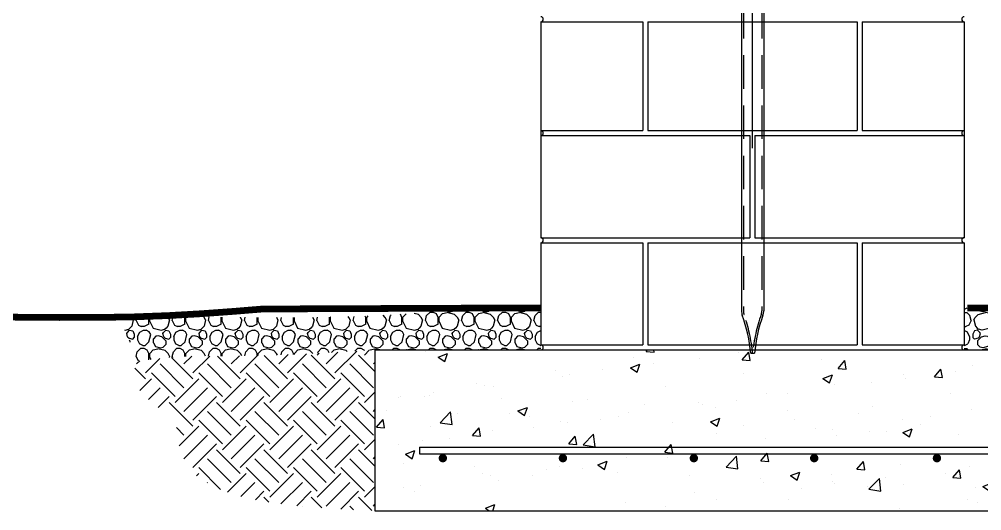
# Model space of a CAD drawing. Header units: inches. Extents: x -1316 to 22433, y -200 to 8737.
# Drawn here: x 1178.6 to 1250.4, y -119.4 to -82.8 of the extents above; entities that cross this region are included whole.
import ezdxf

# ---------------------------------------------------------------- set-up
doc = ezdxf.new("R2010")
doc.units = ezdxf.units.IN
doc.header["$LTSCALE"] = 10
doc.header["$MEASUREMENT"] = 0
doc.linetypes.add('CENTER', pattern=[2, 1.25, -0.25, 0.25, -0.25])
doc.linetypes.add('HIDDEN', pattern=[0.375, 0.25, -0.125])
doc.layers.get('0').update_dxf_attribs({"linetype": 'CONTINUOUS'})
for name, color, linetype in [('S-FOUND', 7, 'CONTINUOUS'), ('S-HATCH', 5, 'CONTINUOUS'), ('S-HDWR', 104, 'CONTINUOUS')]:
    doc.layers.add(name, color=color, linetype=linetype)

# ---------------------------------------------------------------- blocks, each defined once
blk = doc.blocks.new('*X630')
at = {"color": 0}
for p, q in [((144.894, 31.774), (146.182, 33.063)), ((148.43, 31.333), (146.686, 33.076)), ((147.767, 32.437), (148.466, 33.137)), ((148.43, 31.774), (149.851, 33.196)), ((151.965, 31.333), (150.197, 33.1)), ((150.639, 33.1), (150.782, 33.243)), ((151.302, 32.437), (152.181, 33.316)), ((151.965, 31.774), (153.592, 33.401)), ((154.957, 31.877), (153.733, 33.1)), ((154.175, 33.1), (154.532, 33.457)), ((137.16, 32.437), (137.403, 32.68)), ((137.823, 31.774), (138.89, 32.841)), ((140.696, 30.67), (138.928, 32.437)), ((141.359, 31.333), (139.764, 32.927)), ((140.696, 32.437), (141.276, 33.018)), ((141.359, 31.774), (142.617, 33.032)), ((144.231, 30.67), (142.463, 32.437)), ((144.894, 31.333), (143.196, 33.031)), ((144.231, 32.437), (144.832, 33.038)), ((147.767, 30.67), (145.999, 32.437)), ((151.302, 30.67), (149.535, 32.437)), ((154.838, 30.67), (153.07, 32.437)), ((154.838, 32.437), (154.957, 32.556)), ((137.823, 31.333), (137.033, 32.123)), ((140.033, 30.007), (138.265, 31.774)), ((143.568, 30.007), (141.801, 31.774)), ((147.104, 30.007), (145.336, 31.774)), ((150.639, 30.007), (148.872, 31.774)), ((154.175, 30.007), (152.407, 31.774)), ((137.401, 30.469), (138.265, 31.333)), ((140.033, 29.565), (141.801, 31.333)), ((143.568, 29.565), (145.336, 31.333)), ((147.104, 29.565), (148.872, 31.333)), ((150.639, 29.565), (152.407, 31.333)), ((138.04, 29.782), (138.928, 30.67)), ((140.696, 28.902), (142.463, 30.67)), ((144.231, 28.902), (145.999, 30.67)), ((147.767, 28.902), (149.535, 30.67)), ((151.302, 28.902), (153.07, 30.67)), ((154.175, 29.565), (154.957, 30.346)), ((138.776, 29.192), (139.591, 30.007)), ((141.359, 27.797), (139.591, 29.565)), ((141.359, 28.239), (143.126, 30.007)), ((144.894, 27.797), (143.126, 29.565)), ((144.894, 28.239), (146.662, 30.007)), ((148.43, 27.797), (146.662, 29.565)), ((148.43, 28.239), (150.197, 30.007)), ((151.965, 27.797), (150.197, 29.565)), ((151.965, 28.239), (153.733, 30.007)), ((154.957, 28.341), (153.733, 29.565)), ((144.231, 27.134), (142.463, 28.902)), ((147.767, 27.134), (145.999, 28.902)), ((151.302, 27.134), (149.535, 28.902)), ((154.838, 27.134), (153.07, 28.902)), ((154.838, 28.902), (154.957, 29.021)), ((143.568, 26.471), (141.801, 28.239)), ((147.104, 26.471), (145.336, 28.239)), ((150.639, 26.471), (148.872, 28.239)), ((154.175, 26.471), (152.407, 28.239)), ((140.696, 27.134), (140.139, 27.691)), ((140.338, 26.334), (141.801, 27.797)), ((143.568, 26.029), (145.336, 27.797)), ((147.104, 26.029), (148.872, 27.797)), ((150.639, 26.029), (152.407, 27.797)), ((140.696, 25.366), (142.463, 27.134)), ((144.231, 25.366), (145.999, 27.134)), ((147.767, 25.366), (149.535, 27.134)), ((151.302, 25.366), (153.07, 27.134)), ((154.175, 26.029), (154.957, 26.811)), ((141.359, 24.703), (143.126, 26.471)), ((144.894, 24.261), (143.126, 26.029)), ((144.894, 24.703), (146.662, 26.471)), ((148.43, 24.261), (146.662, 26.029)), ((148.43, 24.703), (150.197, 26.471)), ((151.965, 24.261), (150.197, 26.029)), ((151.965, 24.703), (153.733, 26.471)), ((154.957, 24.806), (153.733, 26.029)), ((144.231, 23.599), (142.463, 25.366)), ((147.767, 23.599), (145.999, 25.366)), ((151.302, 23.599), (149.535, 25.366)), ((154.838, 23.599), (153.07, 25.366)), ((154.838, 25.366), (154.957, 25.485)), ((143.43, 23.074), (141.801, 24.703)), ((147.104, 22.936), (145.336, 24.703)), ((150.639, 22.936), (148.872, 24.703)), ((154.175, 22.936), (152.407, 24.703)), ((141.635, 24.096), (141.801, 24.261)), ((143.949, 22.874), (145.336, 24.261)), ((147.104, 22.494), (148.872, 24.261)), ((150.639, 22.494), (152.407, 24.261)), ((142.431, 23.566), (142.463, 23.599)), ((144.951, 22.55), (145.999, 23.599)), ((147.924, 21.988), (149.535, 23.599)), ((151.302, 21.831), (153.07, 23.599)), ((154.175, 22.494), (154.957, 23.275)), ((146.025, 22.299), (146.662, 22.936)), ((147.039, 22.116), (146.662, 22.494)), ((149.118, 21.856), (150.197, 22.936)), ((150.994, 21.697), (150.197, 22.494)), ((152.406, 21.609), (153.733, 22.936)), ((154.733, 21.493), (153.733, 22.494)), ((149.551, 21.814), (149.535, 21.831)), ((153.342, 21.559), (153.07, 21.831)), ((154.838, 21.831), (154.957, 21.95))]:
    blk.add_line(p, q, dxfattribs=at)
blk = doc.blocks.new('*X625')
at = {"color": 0}
for p, q in [((158.748, 33.349), (158.748, 33.349)), ((159.666, 32.957), (160.366, 33.226)), ((160.163, 32.622), (160.366, 33.226)), ((175.209, 33.366), (175.307, 33.483)), ((175.209, 33.366), (175.807, 33.314)), ((175.807, 33.314), (175.776, 33.483)), ((182.064, 33.325), (182.064, 33.325)), ((182.382, 32.739), (182.864, 33.313)), ((182.979, 32.686), (182.864, 33.313)), ((201.19, 32.83), (201.816, 33.483)), ((202.079, 32.692), (201.987, 33.483)), ((203.699, 33.39), (203.699, 33.39)), ((209.037, 33.165), (209.037, 33.165)), ((159.666, 32.957), (160.163, 32.622)), ((174.037, 32.156), (174.737, 32.425)), ((174.235, 32.954), (174.235, 32.954)), ((174.534, 31.821), (174.737, 32.425)), ((175.749, 32.493), (175.749, 32.493)), ((179.2, 32.864), (179.2, 32.864)), ((182.382, 32.739), (182.979, 32.686)), ((188.295, 32.761), (188.295, 32.761)), ((189.554, 32.111), (190.036, 32.686)), ((190.152, 32.059), (190.036, 32.686)), ((201.19, 32.83), (202.079, 32.692)), ((204.643, 32.973), (204.643, 32.973)), ((204.646, 32.7), (204.646, 32.7)), ((207.15, 33.03), (207.15, 33.03)), ((168.403, 31.953), (168.403, 31.953)), ((169.458, 31.665), (169.458, 31.665)), ((171.962, 31.995), (171.962, 31.995)), ((174.006, 32.114), (174.006, 32.114)), ((174.037, 32.156), (174.534, 31.821)), ((182.463, 31.76), (182.463, 31.76)), ((188.408, 31.355), (189.108, 31.624)), ((188.906, 31.02), (189.108, 31.624)), ((189.554, 32.111), (190.152, 32.059)), ((194.457, 31.629), (194.457, 31.629)), ((196.727, 31.484), (197.209, 32.058)), ((197.325, 31.431), (197.209, 32.058)), ((198.331, 31.869), (198.331, 31.869)), ((199.592, 32.333), (199.592, 32.333)), ((209.61, 32.264), (209.61, 32.264)), ((162.571, 30.952), (162.571, 30.952)), ((168.955, 31.474), (168.955, 31.474)), ((188.408, 31.355), (188.906, 31.02)), ((192.04, 31.04), (192.04, 31.04)), ((194.543, 31.37), (194.543, 31.37)), ((196.727, 31.484), (197.325, 31.431)), ((203.778, 31.263), (203.778, 31.263)), ((203.899, 30.856), (204.382, 31.431)), ((204.497, 30.804), (204.382, 31.431)), ((159.355, 30.335), (159.355, 30.335)), ((163.143, 30.834), (163.143, 30.834)), ((163.82, 30.77), (163.82, 30.77)), ((176.631, 30.758), (176.631, 30.758)), ((184.212, 30.239), (184.212, 30.239)), ((185.725, 30.209), (185.725, 30.209)), ((189.264, 30.879), (189.264, 30.879)), ((197.946, 30.262), (197.946, 30.262)), ((202.779, 30.555), (203.48, 30.823)), ((202.779, 30.555), (203.277, 30.219)), ((203.277, 30.219), (203.48, 30.823)), ((203.899, 30.856), (204.497, 30.804)), ((209.715, 30.394), (209.715, 30.394)), ((211.072, 30.229), (211.332, 30.538)), ((211.072, 30.229), (211.332, 30.206)), ((156.74, 29.951), (156.74, 29.951)), ((156.852, 30.006), (156.852, 30.006)), ((158.627, 30.02), (158.627, 30.02)), ((159.046, 30.085), (159.046, 30.085)), ((164.384, 29.859), (164.384, 29.859)), ((169.722, 29.634), (169.722, 29.634)), ((170.799, 29.757), (170.799, 29.757)), ((179.078, 29.535), (179.078, 29.535)), ((181.937, 29.71), (181.937, 29.71)), ((204.521, 29.644), (204.521, 29.644)), ((208.306, 29.584), (208.306, 29.584)), ((155.816, 28.967), (155.816, 28.967)), ((159.826, 28.054), (160.605, 28.866)), ((160.715, 27.916), (160.605, 28.866)), ((164.968, 28.756), (164.968, 28.756)), ((165.635, 28.931), (166.335, 29.2)), ((165.635, 28.931), (166.132, 28.596)), ((166.132, 28.595), (166.335, 29.2)), ((173.884, 28.785), (173.884, 28.785)), ((175.06, 29.408), (175.06, 29.408)), ((179.434, 29.381), (179.434, 29.381)), ((180.399, 29.183), (180.399, 29.183)), ((185.737, 28.957), (185.737, 28.957)), ((192.114, 29.261), (192.114, 29.261)), ((199.47, 29.004), (199.47, 29.004)), ((202.016, 28.756), (202.016, 28.756)), ((204.519, 29.086), (204.519, 29.086)), ((155.079, 27.727), (155.561, 28.301)), ((155.677, 27.674), (155.561, 28.301)), ((159.826, 28.054), (160.715, 27.916)), ((161.154, 28.742), (161.154, 28.742)), ((166.493, 28.516), (166.493, 28.516)), ((168.833, 28.145), (168.833, 28.145)), ((169.331, 28.051), (169.331, 28.051)), ((171.831, 28.291), (171.831, 28.291)), ((173.118, 28.549), (173.118, 28.549)), ((177.169, 28.065), (177.169, 28.065)), ((180.006, 28.13), (180.706, 28.399)), ((180.006, 28.13), (180.503, 27.795)), ((180.503, 27.795), (180.706, 28.399)), ((186.282, 28.26), (186.282, 28.26)), ((191.075, 28.732), (191.075, 28.732)), ((194.336, 28.3), (194.336, 28.3)), ((196.413, 28.506), (196.413, 28.506)), ((201.752, 28.28), (201.752, 28.28)), ((207.09, 28.055), (207.09, 28.055)), ((155.079, 27.727), (155.677, 27.675)), ((159.136, 27.755), (159.136, 27.755)), ((162.251, 27.099), (162.733, 27.674)), ((162.849, 27.047), (162.733, 27.674)), ((163.699, 27.441), (163.699, 27.441)), ((166.828, 27.721), (166.828, 27.721)), ((182.507, 27.839), (182.507, 27.839)), ((187.845, 27.614), (187.845, 27.614)), ((189.142, 27.55), (189.142, 27.55)), ((191.913, 27.426), (191.913, 27.426)), ((193.184, 27.388), (193.184, 27.388)), ((194.377, 27.329), (195.077, 27.598)), ((194.377, 27.329), (194.875, 26.994)), ((194.875, 26.994), (195.077, 27.598)), ((195.7, 27.925), (195.7, 27.925)), ((158.505, 26.691), (158.505, 26.691)), ((160.512, 26.89), (160.512, 26.89)), ((162.251, 27.099), (162.849, 27.047)), ((169.424, 26.472), (169.906, 27.046)), ((170.022, 26.419), (169.906, 27.046)), ((170.498, 26.399), (171.277, 27.211)), ((171.388, 26.261), (171.277, 27.211)), ((180.45, 27.259), (180.45, 27.259)), ((184.091, 26.91), (184.091, 26.91)), ((189.409, 27.096), (189.409, 27.096)), ((198.522, 27.163), (198.522, 27.163)), ((203.86, 26.937), (203.86, 26.937)), ((208.749, 26.528), (209.449, 26.797)), ((209.198, 26.712), (209.198, 26.712)), ((209.246, 26.193), (209.449, 26.797)), ((209.594, 27.065), (209.594, 27.065)), ((156.725, 26.391), (156.725, 26.391)), ((157.232, 25.706), (157.933, 25.974)), ((157.73, 25.37), (157.933, 25.974)), ((169.424, 26.472), (170.022, 26.419)), ((170.498, 26.399), (171.388, 26.261)), ((174.619, 26.258), (174.619, 26.258)), ((176.597, 25.844), (177.079, 26.419)), ((177.194, 25.792), (177.079, 26.419)), ((178.957, 26.206), (178.957, 26.206)), ((183.094, 26.265), (183.094, 26.265)), ((204.4, 26.315), (204.4, 26.315)), ((208.749, 26.528), (209.246, 26.193)), ((209.197, 26.298), (209.197, 26.298)), ((157.232, 25.706), (157.73, 25.37)), ((168.787, 25.257), (168.787, 25.257)), ((171.604, 24.905), (172.304, 25.174)), ((172.101, 24.569), (172.304, 25.174)), ((173.763, 25.456), (173.763, 25.456)), ((176.597, 25.844), (177.194, 25.792)), ((176.803, 25.437), (176.803, 25.437)), ((179.307, 25.766), (179.307, 25.766)), ((181.171, 24.744), (181.95, 25.556)), ((182.06, 24.606), (181.95, 25.556)), ((183.769, 25.217), (184.251, 25.791)), ((183.769, 25.217), (184.367, 25.164)), ((184.367, 25.164), (184.251, 25.791)), ((190.942, 24.589), (191.424, 25.164)), ((191.54, 24.537), (191.424, 25.164)), ((199.349, 25.675), (199.349, 25.675)), ((203.365, 25.296), (203.365, 25.296)), ((205.676, 25.64), (205.676, 25.64)), ((157.056, 25.002), (157.056, 25.002)), ((162.395, 24.776), (162.395, 24.776)), ((167.733, 24.551), (167.733, 24.551)), ((168.712, 24.816), (168.712, 24.816)), ((170.488, 24.605), (170.488, 24.605)), ((171.604, 24.905), (172.101, 24.569)), ((181.171, 24.744), (182.06, 24.606)), ((190.942, 24.589), (191.54, 24.537)), ((194.214, 24.971), (194.214, 24.971)), ((198.114, 23.962), (198.597, 24.536)), ((198.712, 23.909), (198.596, 24.536)), ((199.385, 24.812), (199.385, 24.812)), ((201.888, 25.141), (201.888, 25.141)), ((162.955, 24.256), (162.955, 24.256)), ((163.577, 24.112), (163.577, 24.112)), ((164.197, 23.777), (164.197, 23.777)), ((166.7, 24.107), (166.7, 24.107)), ((173.071, 24.325), (173.071, 24.325)), ((178.409, 24.1), (178.409, 24.1)), ((183.747, 23.874), (183.747, 23.874)), ((185.975, 24.104), (186.675, 24.373)), ((185.975, 24.104), (186.472, 23.768)), ((186.472, 23.768), (186.675, 24.373)), ((189.02, 24.221), (189.02, 24.221)), ((191.843, 23.089), (192.622, 23.901)), ((192.733, 22.951), (192.622, 23.9)), ((193.069, 23.98), (193.069, 23.98)), ((197.533, 24.295), (197.533, 24.295)), ((198.114, 23.962), (198.712, 23.909)), ((205.287, 23.334), (205.769, 23.909)), ((205.885, 23.282), (205.769, 23.909)), ((209.472, 23.736), (209.472, 23.736)), ((157.123, 23.255), (157.123, 23.255)), ((158.383, 23.362), (158.383, 23.362)), ((183.969, 23.581), (183.969, 23.581)), ((186.779, 23.152), (186.779, 23.152)), ((189.086, 23.648), (189.086, 23.648)), ((189.282, 23.482), (189.282, 23.482)), ((191.701, 23.294), (191.701, 23.294)), ((191.843, 23.089), (192.733, 22.951)), ((194.424, 23.423), (194.424, 23.423)), ((199.762, 23.197), (199.762, 23.197)), ((200.346, 23.303), (201.046, 23.572)), ((200.346, 23.303), (200.844, 22.968)), ((200.844, 22.967), (201.046, 23.572)), ((205.287, 23.334), (205.885, 23.282)), ((205.761, 23.101), (205.761, 23.101)), ((157.881, 22.946), (157.881, 22.946)), ((178.835, 22.877), (178.835, 22.877)), ((180.463, 22.321), (180.463, 22.321)), ((185.869, 22.293), (185.869, 22.293)), ((199.227, 22.346), (199.227, 22.346)), ((204.278, 22.986), (204.278, 22.986)), ((205.1, 22.972), (205.1, 22.972)), ((209.36, 22.527), (209.36, 22.527)), ((210.439, 22.746), (210.439, 22.746)), ((163.201, 21.68), (163.902, 21.948)), ((163.201, 21.68), (163.493, 21.483)), ((163.746, 21.483), (163.902, 21.948)), ((173.641, 22.127), (173.641, 22.127)), ((176.676, 21.822), (176.676, 21.822)), ((194.093, 21.642), (194.093, 21.642)), ((199.929, 22.1), (199.929, 22.1)), ((202.563, 21.483), (203.295, 22.245)), ((203.045, 21.696), (203.045, 21.696)), ((203.383, 21.483), (203.294, 22.245)), ((168.59, 21.487), (168.59, 21.487)), ((174.172, 21.493), (174.172, 21.493))]:
    blk.add_line(p, q, dxfattribs=at)
blk = doc.blocks.new('*X629')
at = {"color": 0}
for p, q in [((136.816, 35.918), (136.741, 35.993)), ((137.118, 35.685), (137.195, 35.992)), ((138.071, 35.919), (138.036, 35.989)), ((138.198, 35.987), (138.14, 35.93)), ((139.516, 35.918), (139.458, 35.976)), ((139.818, 35.685), (139.89, 35.972)), ((140.771, 35.919), (140.749, 35.965)), ((140.874, 35.964), (140.84, 35.93)), ((142.216, 35.918), (142.184, 35.95)), ((142.518, 35.685), (142.583, 35.946)), ((143.471, 35.919), (143.463, 35.936)), ((143.546, 35.935), (143.54, 35.93)), ((151.571, 35.919), (151.561, 35.94)), ((151.652, 35.942), (151.64, 35.93)), ((153.016, 35.918), (152.962, 35.972)), ((153.318, 35.685), (153.393, 35.987)), ((154.271, 35.919), (154.222, 36.018)), ((154.436, 36.026), (154.34, 35.93)), ((155.716, 35.918), (155.557, 36.077)), ((156.018, 35.685), (156.108, 36.045)), ((156.108, 36.045), (156.175, 36.112)), ((156.971, 35.919), (156.856, 36.15)), ((157.285, 36.175), (157.04, 35.93)), ((158.195, 36.139), (157.892, 36.215)), ((158.416, 35.918), (158.195, 36.139)), ((158.718, 35.685), (158.808, 36.045)), ((158.808, 36.045), (159.047, 36.284)), ((159.321, 36.284), (159.047, 36.284)), ((159.545, 36.172), (159.321, 36.284)), ((159.671, 35.919), (159.545, 36.172)), ((160.004, 36.194), (159.74, 35.93)), ((160.004, 36.194), (160.34, 36.278)), ((160.325, 36.395), (160.555, 36.337)), ((160.895, 36.139), (160.34, 36.278)), ((160.555, 36.337), (160.751, 36.386)), ((160.798, 36.433), (160.751, 36.386)), ((161.116, 35.918), (160.895, 36.139)), ((161.418, 35.685), (161.508, 36.045)), ((161.508, 36.045), (161.747, 36.284)), ((162.021, 36.284), (161.747, 36.284)), ((161.922, 36.519), (161.911, 36.524)), ((161.922, 36.519), (162.098, 36.519)), ((162.245, 36.172), (162.021, 36.284)), ((162.12, 36.541), (162.098, 36.519)), ((162.371, 35.919), (162.245, 36.172)), ((162.704, 36.194), (162.44, 35.93)), ((162.704, 36.194), (163.04, 36.278)), ((162.8, 36.553), (162.858, 36.436)), ((162.858, 36.436), (163.255, 36.337)), ((163.595, 36.139), (163.04, 36.278)), ((163.255, 36.337), (163.451, 36.386)), ((163.632, 36.567), (163.451, 36.386)), ((163.816, 35.918), (163.595, 36.139)), ((164.118, 35.685), (164.208, 36.045)), ((164.208, 36.045), (164.447, 36.284)), ((164.721, 36.284), (164.447, 36.284)), ((164.622, 36.519), (164.497, 36.581)), ((164.622, 36.519), (164.798, 36.519)), ((164.945, 36.172), (164.721, 36.284)), ((164.866, 36.587), (164.798, 36.519)), ((165.071, 35.919), (164.945, 36.172)), ((165.404, 36.194), (165.14, 35.93)), ((165.404, 36.194), (165.74, 36.278)), ((165.478, 36.597), (165.558, 36.436)), ((165.558, 36.436), (165.955, 36.337)), ((166.295, 36.139), (165.74, 36.278)), ((165.955, 36.337), (166.151, 36.386)), ((166.349, 36.584), (166.151, 36.386)), ((166.516, 35.918), (166.295, 36.139)), ((166.349, 36.612), (166.349, 36.584)), ((166.818, 35.685), (166.908, 36.045)), ((166.908, 36.045), (167.147, 36.284)), ((167.322, 36.519), (167.111, 36.625)), ((167.332, 36.284), (167.147, 36.284)), ((167.322, 36.519), (167.332, 36.519)), ((136.794, 35.251), (136.66, 35.117)), ((136.913, 35.725), (136.794, 35.251)), ((136.913, 35.725), (136.816, 35.918)), ((137.118, 35.685), (137.293, 35.336)), ((137.293, 35.336), (137.511, 35.227)), ((137.72, 35.227), (137.511, 35.227)), ((138.071, 35.403), (137.72, 35.227)), ((138.071, 35.403), (138.071, 35.919)), ((138.14, 35.607), (138.14, 35.93)), ((138.14, 35.607), (138.385, 35.117)), ((139.494, 35.251), (139.36, 35.117)), ((139.613, 35.725), (139.494, 35.251)), ((139.613, 35.725), (139.516, 35.918)), ((139.818, 35.685), (139.993, 35.336)), ((139.993, 35.336), (140.211, 35.227)), ((140.42, 35.227), (140.211, 35.227)), ((140.771, 35.403), (140.42, 35.227)), ((140.771, 35.403), (140.771, 35.919)), ((140.84, 35.607), (140.84, 35.93)), ((140.84, 35.607), (141.085, 35.117)), ((142.194, 35.251), (142.06, 35.117)), ((142.313, 35.725), (142.194, 35.251)), ((142.313, 35.725), (142.216, 35.918)), ((142.518, 35.685), (142.693, 35.336)), ((142.693, 35.336), (142.911, 35.227)), ((143.12, 35.227), (142.911, 35.227)), ((143.471, 35.403), (143.12, 35.227)), ((143.471, 35.403), (143.471, 35.919)), ((143.54, 35.607), (143.54, 35.93)), ((143.54, 35.607), (143.785, 35.117)), ((144.894, 35.251), (144.76, 35.117)), ((145.013, 35.725), (144.894, 35.251)), ((144.916, 35.918), (144.91, 35.924)), ((145.013, 35.725), (144.916, 35.918)), ((145.218, 35.685), (145.277, 35.921)), ((145.218, 35.685), (145.393, 35.336)), ((145.393, 35.336), (145.611, 35.227)), ((145.82, 35.227), (145.611, 35.227)), ((146.171, 35.403), (145.82, 35.227)), ((146.171, 35.403), (146.171, 35.914)), ((146.24, 35.607), (146.24, 35.914)), ((146.24, 35.607), (146.485, 35.117)), ((147.594, 35.251), (147.46, 35.117)), ((147.713, 35.725), (147.594, 35.251)), ((147.713, 35.725), (147.62, 35.909)), ((147.918, 35.685), (147.974, 35.91)), ((147.918, 35.685), (148.093, 35.336)), ((148.093, 35.336), (148.311, 35.227)), ((148.52, 35.227), (148.311, 35.227)), ((148.871, 35.403), (148.52, 35.227)), ((148.871, 35.403), (148.871, 35.911)), ((148.94, 35.607), (148.94, 35.911)), ((148.94, 35.607), (149.185, 35.117)), ((150.294, 35.251), (150.16, 35.117)), ((150.413, 35.725), (150.294, 35.251)), ((150.316, 35.918), (150.314, 35.92)), ((150.413, 35.725), (150.316, 35.918)), ((150.618, 35.685), (150.678, 35.926)), ((150.618, 35.685), (150.793, 35.336)), ((150.793, 35.336), (151.011, 35.227)), ((151.22, 35.227), (151.011, 35.227)), ((151.571, 35.403), (151.22, 35.227)), ((151.571, 35.403), (151.571, 35.919)), ((151.64, 35.607), (151.64, 35.93)), ((151.64, 35.607), (151.885, 35.117)), ((152.994, 35.251), (152.86, 35.117)), ((153.113, 35.725), (152.994, 35.251)), ((153.113, 35.725), (153.016, 35.918)), ((153.318, 35.685), (153.493, 35.336)), ((153.493, 35.336), (153.711, 35.227)), ((153.92, 35.227), (153.711, 35.227)), ((154.271, 35.403), (153.92, 35.227)), ((154.271, 35.403), (154.271, 35.919)), ((154.34, 35.607), (154.34, 35.93)), ((154.34, 35.607), (154.585, 35.117)), ((155.694, 35.251), (155.56, 35.117)), ((155.813, 35.725), (155.694, 35.251)), ((155.813, 35.725), (155.716, 35.918)), ((156.018, 35.685), (156.193, 35.336)), ((156.193, 35.336), (156.411, 35.227)), ((156.62, 35.227), (156.411, 35.227)), ((156.971, 35.403), (156.62, 35.227)), ((156.971, 35.403), (156.971, 35.919)), ((157.04, 35.607), (157.04, 35.93)), ((157.04, 35.607), (157.285, 35.117)), ((158.394, 35.251), (158.26, 35.117)), ((158.513, 35.725), (158.394, 35.251)), ((158.513, 35.725), (158.416, 35.918)), ((158.718, 35.685), (158.893, 35.336)), ((158.893, 35.336), (159.111, 35.227)), ((159.32, 35.227), (159.111, 35.227)), ((159.671, 35.403), (159.32, 35.227)), ((159.671, 35.403), (159.671, 35.919)), ((159.74, 35.607), (159.74, 35.93)), ((159.74, 35.607), (159.985, 35.117)), ((161.094, 35.251), (160.96, 35.117)), ((161.213, 35.725), (161.094, 35.251)), ((161.213, 35.725), (161.116, 35.918)), ((161.418, 35.685), (161.593, 35.336)), ((161.593, 35.336), (161.811, 35.227)), ((162.02, 35.227), (161.811, 35.227)), ((162.371, 35.403), (162.02, 35.227)), ((162.371, 35.403), (162.371, 35.919)), ((162.44, 35.607), (162.44, 35.93)), ((162.44, 35.607), (162.685, 35.117)), ((163.794, 35.251), (163.66, 35.117)), ((163.913, 35.725), (163.794, 35.251)), ((163.913, 35.725), (163.816, 35.918)), ((164.118, 35.685), (164.293, 35.336)), ((164.293, 35.336), (164.511, 35.227)), ((164.72, 35.227), (164.511, 35.227)), ((165.071, 35.403), (164.72, 35.227)), ((165.071, 35.403), (165.071, 35.919)), ((165.14, 35.607), (165.14, 35.93)), ((165.14, 35.607), (165.385, 35.117)), ((166.494, 35.251), (166.36, 35.117)), ((166.613, 35.725), (166.494, 35.251)), ((166.613, 35.725), (166.516, 35.918)), ((166.818, 35.685), (166.993, 35.336)), ((166.993, 35.336), (167.211, 35.227)), ((167.332, 35.227), (167.211, 35.227)), ((136.246, 34.976), (136.305, 34.962)), ((136.305, 34.962), (136.572, 35.028)), ((136.428, 34.708), (136.468, 34.788)), ((136.491, 34.456), (136.428, 34.708)), ((136.468, 34.788), (136.64, 34.96)), ((136.66, 35.117), (136.572, 35.028)), ((136.64, 34.96), (136.873, 34.902)), ((136.873, 34.902), (136.989, 34.671)), ((136.989, 34.671), (136.989, 34.41)), ((137.228, 34.484), (137.392, 34.812)), ((137.392, 34.812), (137.676, 34.954)), ((137.676, 34.954), (137.885, 34.954)), ((138.103, 34.845), (137.885, 34.954)), ((138.081, 34.102), (138.212, 34.627)), ((138.212, 34.627), (138.103, 34.845)), ((138.385, 35.117), (139.005, 34.962)), ((138.593, 34.503), (138.413, 34.323)), ((138.757, 34.544), (138.593, 34.503)), ((139.047, 34.472), (138.757, 34.544)), ((139.005, 34.962), (139.272, 35.028)), ((139.128, 34.708), (139.168, 34.788)), ((139.191, 34.456), (139.128, 34.708)), ((139.168, 34.788), (139.34, 34.96)), ((139.36, 35.117), (139.272, 35.028)), ((139.34, 34.96), (139.573, 34.902)), ((139.573, 34.902), (139.689, 34.671)), ((139.689, 34.671), (139.689, 34.41)), ((139.928, 34.484), (140.092, 34.812)), ((140.092, 34.812), (140.376, 34.954)), ((140.376, 34.954), (140.585, 34.954)), ((140.803, 34.845), (140.585, 34.954)), ((140.781, 34.102), (140.912, 34.627)), ((140.912, 34.627), (140.803, 34.845)), ((141.085, 35.117), (141.705, 34.962)), ((141.293, 34.503), (141.113, 34.323)), ((141.457, 34.544), (141.293, 34.503)), ((141.747, 34.472), (141.457, 34.544)), ((141.705, 34.962), (141.972, 35.028)), ((141.828, 34.708), (141.868, 34.788)), ((141.891, 34.456), (141.828, 34.708)), ((141.868, 34.788), (142.04, 34.96)), ((142.06, 35.117), (141.972, 35.028)), ((142.04, 34.96), (142.273, 34.902)), ((142.273, 34.902), (142.389, 34.671)), ((142.389, 34.671), (142.389, 34.41)), ((142.628, 34.484), (142.792, 34.812)), ((142.792, 34.812), (143.076, 34.954)), ((143.076, 34.954), (143.285, 34.954)), ((143.503, 34.845), (143.285, 34.954)), ((143.481, 34.102), (143.612, 34.627)), ((143.612, 34.627), (143.503, 34.845)), ((143.785, 35.117), (144.405, 34.962)), ((143.993, 34.503), (143.813, 34.323)), ((144.157, 34.544), (143.993, 34.503)), ((144.447, 34.472), (144.157, 34.544)), ((144.405, 34.962), (144.672, 35.028)), ((144.528, 34.708), (144.568, 34.788)), ((144.591, 34.456), (144.528, 34.708)), ((144.568, 34.788), (144.74, 34.96)), ((144.76, 35.117), (144.672, 35.028)), ((144.74, 34.96), (144.973, 34.902)), ((144.973, 34.902), (145.089, 34.671)), ((145.089, 34.671), (145.089, 34.41)), ((145.328, 34.484), (145.492, 34.812)), ((145.492, 34.812), (145.776, 34.954)), ((145.776, 34.954), (145.985, 34.954)), ((146.203, 34.845), (145.985, 34.954)), ((146.181, 34.102), (146.312, 34.627)), ((146.312, 34.627), (146.203, 34.845)), ((146.485, 35.117), (147.105, 34.962)), ((146.693, 34.503), (146.513, 34.323)), ((146.857, 34.544), (146.693, 34.503)), ((147.147, 34.472), (146.857, 34.544)), ((147.105, 34.962), (147.372, 35.028)), ((147.228, 34.708), (147.268, 34.788)), ((147.291, 34.456), (147.228, 34.708)), ((147.268, 34.788), (147.44, 34.96)), ((147.46, 35.117), (147.372, 35.028)), ((147.44, 34.96), (147.673, 34.902)), ((147.673, 34.902), (147.789, 34.671)), ((147.789, 34.671), (147.789, 34.41)), ((148.028, 34.484), (148.192, 34.812)), ((148.192, 34.812), (148.476, 34.954)), ((148.476, 34.954), (148.685, 34.954)), ((148.903, 34.845), (148.685, 34.954)), ((148.881, 34.102), (149.012, 34.627)), ((149.012, 34.627), (148.903, 34.845)), ((149.185, 35.117), (149.805, 34.962)), ((149.393, 34.503), (149.213, 34.323)), ((149.557, 34.544), (149.393, 34.503)), ((149.847, 34.472), (149.557, 34.544)), ((149.805, 34.962), (150.072, 35.028)), ((149.928, 34.708), (149.968, 34.788)), ((149.991, 34.456), (149.928, 34.708)), ((149.968, 34.788), (150.14, 34.96)), ((150.16, 35.117), (150.072, 35.028)), ((150.14, 34.96), (150.373, 34.902)), ((150.373, 34.902), (150.489, 34.671)), ((150.489, 34.671), (150.489, 34.41)), ((150.728, 34.484), (150.892, 34.812)), ((150.892, 34.812), (151.176, 34.954)), ((151.176, 34.954), (151.385, 34.954)), ((151.603, 34.845), (151.385, 34.954)), ((151.581, 34.102), (151.712, 34.627)), ((151.712, 34.627), (151.603, 34.845)), ((151.885, 35.117), (152.505, 34.962)), ((152.093, 34.503), (151.913, 34.323)), ((152.257, 34.544), (152.093, 34.503)), ((152.547, 34.472), (152.257, 34.544)), ((152.505, 34.962), (152.772, 35.028)), ((152.628, 34.708), (152.668, 34.788)), ((152.691, 34.456), (152.628, 34.708)), ((152.668, 34.788), (152.84, 34.96)), ((152.86, 35.117), (152.772, 35.028)), ((152.84, 34.96), (153.073, 34.902)), ((153.073, 34.902), (153.189, 34.671)), ((153.189, 34.671), (153.189, 34.41)), ((153.428, 34.484), (153.592, 34.812)), ((153.592, 34.812), (153.876, 34.954)), ((153.876, 34.954), (154.085, 34.954)), ((154.303, 34.845), (154.085, 34.954)), ((154.281, 34.102), (154.412, 34.627)), ((154.412, 34.627), (154.303, 34.845)), ((154.585, 35.117), (155.205, 34.962)), ((154.793, 34.503), (154.613, 34.323)), ((154.957, 34.544), (154.793, 34.503)), ((155.247, 34.472), (154.957, 34.544)), ((155.205, 34.962), (155.472, 35.028)), ((155.328, 34.708), (155.368, 34.788)), ((155.391, 34.456), (155.328, 34.708)), ((155.368, 34.788), (155.54, 34.96)), ((155.56, 35.117), (155.472, 35.028)), ((155.54, 34.96), (155.773, 34.902)), ((155.773, 34.902), (155.889, 34.671)), ((155.889, 34.671), (155.889, 34.41)), ((156.128, 34.484), (156.292, 34.812)), ((156.292, 34.812), (156.576, 34.954)), ((156.576, 34.954), (156.785, 34.954)), ((157.003, 34.845), (156.785, 34.954)), ((156.981, 34.102), (157.112, 34.627)), ((157.112, 34.627), (157.003, 34.845)), ((157.285, 35.117), (157.905, 34.962)), ((157.493, 34.503), (157.313, 34.323)), ((157.657, 34.544), (157.493, 34.503)), ((157.947, 34.472), (157.657, 34.544)), ((157.905, 34.962), (158.172, 35.028)), ((158.028, 34.708), (158.068, 34.788)), ((158.091, 34.456), (158.028, 34.708)), ((158.068, 34.788), (158.24, 34.96)), ((158.26, 35.117), (158.172, 35.028)), ((158.24, 34.96), (158.473, 34.902)), ((158.473, 34.902), (158.589, 34.671)), ((158.589, 34.671), (158.589, 34.41)), ((158.828, 34.484), (158.992, 34.812)), ((158.992, 34.812), (159.276, 34.954)), ((159.276, 34.954), (159.485, 34.954)), ((159.703, 34.845), (159.485, 34.954)), ((159.681, 34.102), (159.812, 34.627)), ((159.812, 34.627), (159.703, 34.845)), ((159.985, 35.117), (160.605, 34.962)), ((160.193, 34.503), (160.013, 34.323)), ((160.357, 34.544), (160.193, 34.503)), ((160.647, 34.472), (160.357, 34.544)), ((160.605, 34.962), (160.872, 35.028)), ((160.728, 34.708), (160.768, 34.788)), ((160.791, 34.456), (160.728, 34.708)), ((160.768, 34.788), (160.94, 34.96)), ((160.96, 35.117), (160.872, 35.028)), ((160.94, 34.96), (161.173, 34.902)), ((161.173, 34.902), (161.289, 34.671)), ((161.289, 34.671), (161.289, 34.41)), ((161.528, 34.484), (161.692, 34.812)), ((161.692, 34.812), (161.976, 34.954)), ((161.976, 34.954), (162.185, 34.954)), ((162.403, 34.845), (162.185, 34.954)), ((162.381, 34.102), (162.512, 34.627)), ((162.512, 34.627), (162.403, 34.845)), ((162.685, 35.117), (163.305, 34.962)), ((162.893, 34.503), (162.713, 34.323)), ((163.057, 34.544), (162.893, 34.503)), ((163.347, 34.472), (163.057, 34.544)), ((163.305, 34.962), (163.572, 35.028)), ((163.428, 34.708), (163.468, 34.788)), ((163.491, 34.456), (163.428, 34.708)), ((163.468, 34.788), (163.64, 34.96)), ((163.66, 35.117), (163.572, 35.028)), ((163.64, 34.96), (163.873, 34.902)), ((163.873, 34.902), (163.989, 34.671)), ((163.989, 34.671), (163.989, 34.41)), ((164.228, 34.484), (164.392, 34.812)), ((164.392, 34.812), (164.676, 34.954)), ((164.676, 34.954), (164.885, 34.954)), ((165.103, 34.845), (164.885, 34.954)), ((165.081, 34.102), (165.212, 34.627)), ((165.212, 34.627), (165.103, 34.845)), ((165.385, 35.117), (166.005, 34.962)), ((165.593, 34.503), (165.413, 34.323)), ((165.757, 34.544), (165.593, 34.503)), ((166.047, 34.472), (165.757, 34.544)), ((166.005, 34.962), (166.272, 35.028)), ((166.128, 34.708), (166.168, 34.788)), ((166.191, 34.456), (166.128, 34.708)), ((166.168, 34.788), (166.34, 34.96)), ((166.36, 35.117), (166.272, 35.028)), ((166.34, 34.96), (166.573, 34.902)), ((166.573, 34.902), (166.689, 34.671)), ((166.689, 34.671), (166.689, 34.41)), ((166.928, 34.484), (167.092, 34.812)), ((167.092, 34.812), (167.332, 34.932)), ((136.491, 34.456), (136.592, 34.355)), ((136.592, 34.355), (136.865, 34.286)), ((136.649, 34.169), (136.592, 34.227)), ((136.649, 34.169), (136.649, 34.079)), ((136.865, 34.286), (136.989, 34.41)), ((137.228, 34.484), (137.228, 34.233)), ((137.228, 34.233), (137.373, 33.944)), ((137.622, 33.819), (137.373, 33.944)), ((137.622, 33.819), (137.798, 33.819)), ((138.081, 34.102), (137.798, 33.819)), ((138.413, 34.026), (138.413, 34.323)), ((138.413, 34.026), (138.558, 33.736)), ((139.349, 34.169), (139.047, 34.472)), ((139.349, 33.884), (139.151, 33.686)), ((139.191, 34.456), (139.292, 34.355)), ((139.292, 34.355), (139.565, 34.286)), ((139.349, 34.169), (139.349, 33.884)), ((139.565, 34.286), (139.689, 34.41)), ((139.928, 34.484), (139.928, 34.233)), ((139.928, 34.233), (140.073, 33.944)), ((140.322, 33.819), (140.073, 33.944)), ((140.322, 33.819), (140.498, 33.819)), ((140.781, 34.102), (140.498, 33.819)), ((141.113, 34.026), (141.113, 34.323)), ((141.113, 34.026), (141.258, 33.736)), ((142.049, 34.169), (141.747, 34.472)), ((142.049, 33.884), (141.851, 33.686)), ((141.891, 34.456), (141.992, 34.355)), ((141.992, 34.355), (142.265, 34.286)), ((142.049, 34.169), (142.049, 33.884)), ((142.265, 34.286), (142.389, 34.41)), ((142.628, 34.484), (142.628, 34.233)), ((142.628, 34.233), (142.773, 33.944)), ((143.022, 33.819), (142.773, 33.944)), ((143.022, 33.819), (143.198, 33.819)), ((143.481, 34.102), (143.198, 33.819)), ((143.813, 34.026), (143.813, 34.323)), ((143.813, 34.026), (143.958, 33.736)), ((144.749, 34.169), (144.447, 34.472)), ((144.749, 33.884), (144.551, 33.686)), ((144.591, 34.456), (144.692, 34.355)), ((144.692, 34.355), (144.965, 34.286)), ((144.749, 34.169), (144.749, 33.884)), ((144.965, 34.286), (145.089, 34.41)), ((145.328, 34.484), (145.328, 34.233)), ((145.328, 34.233), (145.473, 33.944)), ((145.722, 33.819), (145.473, 33.944)), ((145.722, 33.819), (145.898, 33.819)), ((146.181, 34.102), (145.898, 33.819)), ((146.513, 34.026), (146.513, 34.323)), ((146.513, 34.026), (146.658, 33.736)), ((147.449, 34.169), (147.147, 34.472)), ((147.449, 33.884), (147.251, 33.686)), ((147.291, 34.456), (147.392, 34.355)), ((147.392, 34.355), (147.665, 34.286)), ((147.449, 34.169), (147.449, 33.884)), ((147.665, 34.286), (147.789, 34.41)), ((148.028, 34.484), (148.028, 34.233)), ((148.028, 34.233), (148.173, 33.944)), ((148.422, 33.819), (148.173, 33.944)), ((148.422, 33.819), (148.598, 33.819)), ((148.881, 34.102), (148.598, 33.819)), ((149.213, 34.026), (149.213, 34.323)), ((149.213, 34.026), (149.358, 33.736)), ((150.149, 34.169), (149.847, 34.472)), ((150.149, 33.884), (149.951, 33.686)), ((149.991, 34.456), (150.092, 34.355)), ((150.092, 34.355), (150.365, 34.286)), ((150.149, 34.169), (150.149, 33.884)), ((150.365, 34.286), (150.489, 34.41)), ((150.728, 34.484), (150.728, 34.233)), ((150.728, 34.233), (150.873, 33.944)), ((151.122, 33.819), (150.873, 33.944)), ((151.122, 33.819), (151.298, 33.819)), ((151.581, 34.102), (151.298, 33.819)), ((151.913, 34.026), (151.913, 34.323)), ((151.913, 34.026), (152.058, 33.736)), ((152.849, 34.169), (152.547, 34.472)), ((152.849, 33.884), (152.651, 33.686)), ((152.691, 34.456), (152.792, 34.355)), ((152.792, 34.355), (153.065, 34.286)), ((152.849, 34.169), (152.849, 33.884)), ((153.065, 34.286), (153.189, 34.41)), ((153.428, 34.484), (153.428, 34.233)), ((153.428, 34.233), (153.573, 33.944)), ((153.822, 33.819), (153.573, 33.944)), ((153.822, 33.819), (153.998, 33.819)), ((154.281, 34.102), (153.998, 33.819)), ((154.613, 34.026), (154.613, 34.323)), ((154.613, 34.026), (154.758, 33.736)), ((155.549, 34.169), (155.247, 34.472)), ((155.549, 33.884), (155.351, 33.686)), ((155.391, 34.456), (155.492, 34.355)), ((155.492, 34.355), (155.765, 34.286)), ((155.549, 34.169), (155.549, 33.884)), ((155.765, 34.286), (155.889, 34.41)), ((156.128, 34.484), (156.128, 34.233)), ((156.128, 34.233), (156.273, 33.944)), ((156.522, 33.819), (156.273, 33.944)), ((156.522, 33.819), (156.698, 33.819)), ((156.981, 34.102), (156.698, 33.819)), ((157.313, 34.026), (157.313, 34.323)), ((157.313, 34.026), (157.458, 33.736)), ((158.249, 34.169), (157.947, 34.472)), ((158.249, 33.884), (158.051, 33.686)), ((158.091, 34.456), (158.192, 34.355)), ((158.192, 34.355), (158.465, 34.286)), ((158.249, 34.169), (158.249, 33.884)), ((158.465, 34.286), (158.589, 34.41)), ((158.828, 34.484), (158.828, 34.233)), ((158.828, 34.233), (158.973, 33.944)), ((159.222, 33.819), (158.973, 33.944)), ((159.222, 33.819), (159.398, 33.819)), ((159.681, 34.102), (159.398, 33.819)), ((160.013, 34.026), (160.013, 34.323)), ((160.013, 34.026), (160.158, 33.736)), ((160.949, 34.169), (160.647, 34.472)), ((160.949, 33.884), (160.751, 33.686)), ((160.791, 34.456), (160.892, 34.355)), ((160.892, 34.355), (161.165, 34.286)), ((160.949, 34.169), (160.949, 33.884)), ((161.165, 34.286), (161.289, 34.41)), ((161.528, 34.484), (161.528, 34.233)), ((161.528, 34.233), (161.673, 33.944)), ((161.922, 33.819), (161.673, 33.944)), ((161.922, 33.819), (162.098, 33.819)), ((162.381, 34.102), (162.098, 33.819)), ((162.713, 34.026), (162.713, 34.323)), ((162.713, 34.026), (162.858, 33.736)), ((163.649, 34.169), (163.347, 34.472)), ((163.649, 33.884), (163.451, 33.686)), ((163.491, 34.456), (163.592, 34.355)), ((163.592, 34.355), (163.865, 34.286)), ((163.649, 34.169), (163.649, 33.884)), ((163.865, 34.286), (163.989, 34.41)), ((164.228, 34.484), (164.228, 34.233)), ((164.228, 34.233), (164.373, 33.944)), ((164.622, 33.819), (164.373, 33.944)), ((164.622, 33.819), (164.798, 33.819)), ((165.081, 34.102), (164.798, 33.819)), ((165.413, 34.026), (165.413, 34.323)), ((165.413, 34.026), (165.558, 33.736)), ((166.349, 34.169), (166.047, 34.472)), ((166.349, 33.884), (166.151, 33.686)), ((166.191, 34.456), (166.292, 34.355)), ((166.292, 34.355), (166.565, 34.286)), ((166.349, 34.169), (166.349, 33.884)), ((166.565, 34.286), (166.689, 34.41)), ((166.928, 34.484), (166.928, 34.233)), ((166.928, 34.233), (167.073, 33.944)), ((167.322, 33.819), (167.073, 33.944)), ((167.322, 33.819), (167.332, 33.819)), ((137.118, 32.985), (137.208, 33.345)), ((137.208, 33.345), (137.447, 33.584)), ((137.721, 33.584), (137.447, 33.584)), ((137.945, 33.472), (137.721, 33.584)), ((138.071, 33.219), (137.945, 33.472)), ((138.071, 32.752), (138.071, 33.219)), ((138.404, 33.494), (138.14, 33.23)), ((138.14, 32.907), (138.14, 33.23)), ((138.404, 33.494), (138.74, 33.578)), ((138.558, 33.736), (138.955, 33.637)), ((139.295, 33.439), (138.74, 33.578)), ((138.955, 33.637), (139.151, 33.686)), ((139.516, 33.218), (139.295, 33.439)), ((139.613, 33.025), (139.516, 33.218)), ((139.818, 32.985), (139.908, 33.345)), ((139.908, 33.345), (140.147, 33.584)), ((140.421, 33.584), (140.147, 33.584)), ((140.645, 33.472), (140.421, 33.584)), ((140.771, 33.219), (140.645, 33.472)), ((140.771, 32.997), (140.771, 33.219)), ((141.104, 33.494), (140.84, 33.23)), ((140.84, 33), (140.84, 33.23)), ((141.104, 33.494), (141.44, 33.578)), ((141.258, 33.736), (141.655, 33.637)), ((141.995, 33.439), (141.44, 33.578)), ((141.655, 33.637), (141.851, 33.686)), ((142.216, 33.218), (141.995, 33.439)), ((142.309, 33.032), (142.216, 33.218)), ((142.53, 33.033), (142.608, 33.345)), ((142.608, 33.345), (142.847, 33.584)), ((143.121, 33.584), (142.847, 33.584)), ((143.345, 33.472), (143.121, 33.584)), ((143.471, 33.219), (143.345, 33.472)), ((143.471, 33.03), (143.471, 33.219)), ((143.804, 33.494), (143.54, 33.23)), ((143.54, 33.031), (143.54, 33.23)), ((143.804, 33.494), (144.14, 33.578)), ((143.958, 33.736), (144.355, 33.637)), ((144.695, 33.439), (144.14, 33.578)), ((144.355, 33.637), (144.551, 33.686)), ((144.916, 33.218), (144.695, 33.439)), ((145.005, 33.041), (144.916, 33.218)), ((145.232, 33.044), (145.308, 33.345)), ((145.308, 33.345), (145.547, 33.584)), ((145.821, 33.584), (145.547, 33.584)), ((146.045, 33.472), (145.821, 33.584)), ((146.171, 33.219), (146.045, 33.472)), ((146.171, 33.062), (146.171, 33.219)), ((146.504, 33.494), (146.24, 33.23)), ((146.24, 33.064), (146.24, 33.23)), ((146.504, 33.494), (146.84, 33.578)), ((146.658, 33.736), (147.055, 33.637)), ((147.395, 33.439), (146.84, 33.578)), ((147.055, 33.637), (147.251, 33.686)), ((147.616, 33.218), (147.395, 33.439)), ((147.672, 33.106), (147.616, 33.218)), ((147.951, 33.117), (148.008, 33.345)), ((148.008, 33.345), (148.247, 33.584)), ((148.521, 33.584), (148.247, 33.584)), ((148.745, 33.472), (148.521, 33.584)), ((148.871, 33.219), (148.745, 33.472)), ((148.871, 33.153), (148.871, 33.219)), ((149.204, 33.494), (148.94, 33.23)), ((148.94, 33.155), (148.94, 33.23)), ((149.204, 33.494), (149.54, 33.578)), ((149.358, 33.736), (149.755, 33.637)), ((150.095, 33.439), (149.54, 33.578)), ((149.755, 33.637), (149.951, 33.686)), ((150.315, 33.219), (150.095, 33.439)), ((150.681, 33.238), (150.708, 33.345)), ((150.708, 33.345), (150.947, 33.584)), ((151.221, 33.584), (150.947, 33.584)), ((151.445, 33.472), (151.221, 33.584)), ((151.54, 33.281), (151.445, 33.472)), ((151.904, 33.494), (151.699, 33.289)), ((151.904, 33.494), (152.24, 33.578)), ((152.058, 33.736), (152.455, 33.637)), ((152.795, 33.439), (152.24, 33.578)), ((152.455, 33.637), (152.651, 33.686)), ((152.876, 33.358), (152.795, 33.439)), ((153.456, 33.393), (153.647, 33.584)), ((153.921, 33.584), (153.647, 33.584)), ((154.145, 33.472), (153.921, 33.584)), ((154.163, 33.435), (154.145, 33.472)), ((154.604, 33.494), (154.57, 33.46)), ((154.604, 33.494), (154.94, 33.578)), ((154.758, 33.736), (155.155, 33.637)), ((155.318, 33.483), (154.94, 33.578)), ((155.155, 33.637), (155.351, 33.686)), ((156.246, 33.483), (156.347, 33.584)), ((156.621, 33.584), (156.347, 33.584)), ((156.823, 33.483), (156.621, 33.584)), ((157.304, 33.494), (157.293, 33.483)), ((157.304, 33.494), (157.64, 33.578)), ((157.458, 33.736), (157.855, 33.637)), ((158.018, 33.483), (157.64, 33.578)), ((157.855, 33.637), (158.051, 33.686)), ((158.946, 33.483), (159.047, 33.584)), ((159.321, 33.584), (159.047, 33.584)), ((159.523, 33.483), (159.321, 33.584)), ((160.004, 33.494), (159.993, 33.483)), ((160.004, 33.494), (160.34, 33.578)), ((160.158, 33.736), (160.555, 33.637)), ((160.718, 33.483), (160.34, 33.578)), ((160.555, 33.637), (160.751, 33.686)), ((161.646, 33.483), (161.747, 33.584)), ((162.021, 33.584), (161.747, 33.584)), ((162.223, 33.483), (162.021, 33.584)), ((162.704, 33.494), (162.693, 33.483)), ((162.704, 33.494), (163.04, 33.578)), ((162.858, 33.736), (163.255, 33.637)), ((163.418, 33.483), (163.04, 33.578)), ((163.255, 33.637), (163.451, 33.686)), ((164.346, 33.483), (164.447, 33.584)), ((164.721, 33.584), (164.447, 33.584)), ((164.923, 33.483), (164.721, 33.584)), ((165.404, 33.494), (165.393, 33.483)), ((165.404, 33.494), (165.74, 33.578)), ((165.558, 33.736), (165.955, 33.637)), ((166.118, 33.483), (165.74, 33.578)), ((165.955, 33.637), (166.151, 33.686)), ((167.046, 33.483), (167.147, 33.584)), ((167.332, 33.584), (167.147, 33.584)), ((137.118, 32.985), (137.277, 32.667)), ((138.14, 32.907), (138.21, 32.767)), ((139.613, 33.025), (139.584, 32.91)), ((139.818, 32.985), (139.844, 32.934))]:
    blk.add_line(p, q, dxfattribs=at)
blk = doc.blocks.new('BENCHM~2')
for p, q in [((-0.83, -4.499), (-0.83, -31.071)), ((0.83, -4.499), (0.83, -31.071)), ((-0.14, -34.249), (0.14, -34.249))]:
    blk.add_line(p, q)
at = {"linetype": 'HIDDEN'}
for p, q in [((-0.69, -4.499), (-0.69, -31.071)), ((0.69, -4.499), (0.69, -31.071))]:
    blk.add_line(p, q, dxfattribs=at)
for centre, radius, start, end in [((0.17, -31.071), 1, 180, 199.72449), ((-11.709, -35.331), 11.62, 5.34095, 19.72449), ((11.709, -35.331), 11.62, 160.27551, 174.65905), ((-0.17, -31.071), 1, 340.27551, 0)]:
    blk.add_arc(centre, radius, start, end)
for centre, radius, start, end in [((0.17, -31.071), 0.86, 180, 199.72449), ((-11.709, -35.331), 11.76, 5.34095, 19.72449), ((11.709, -35.331), 11.76, 160.27551, 174.65905), ((-0.17, -31.071), 0.86, 340.27551, 0)]:
    blk.add_arc(centre, radius, start, end, dxfattribs=at)
blk = doc.blocks.new('CRL')
at = {"linetype": 'Continuous'}
for p, q in [((181.705, -9.5), (181.705, -25.625)), ((189.33, -9.5), (189.33, -17.625)), ((189.705, -9.5), (189.705, -17.625)), ((205.33, -9.5), (205.33, -17.625)), ((205.705, -9.5), (205.705, -17.625)), ((213.33, -9.5), (213.33, -25.625)), ((197.33, -18), (197.33, -25.625)), ((197.705, -18), (197.705, -25.625)), ((181.705, -26), (181.705, -33.625)), ((189.33, -26), (189.33, -33.625)), ((189.705, -26), (189.705, -33.625)), ((205.33, -26), (205.33, -33.625)), ((205.705, -26), (205.705, -33.625)), ((213.33, -26), (213.33, -33.625))]:
    blk.add_line(p, q, dxfattribs=at)
for p, q in [((181.705, -9.5), (189.33, -9.5)), ((189.705, -9.5), (205.33, -9.5)), ((205.705, -9.5), (213.33, -9.5)), ((181.705, -17.625), (189.33, -17.625)), ((189.705, -17.625), (205.33, -17.625)), ((205.705, -17.625), (213.33, -17.625)), ((181.705, -18), (197.33, -18)), ((197.705, -18), (213.33, -18)), ((181.705, -25.625), (197.33, -25.625)), ((197.705, -25.625), (213.33, -25.625)), ((181.705, -26), (189.33, -26)), ((189.705, -26), (205.33, -26)), ((205.705, -26), (213.33, -26)), ((181.705, -33.625), (189.33, -33.625)), ((189.705, -33.625), (205.33, -33.625)), ((205.705, -33.625), (213.33, -33.625)), ((169.33, -34), (169.33, -46)), ((169.33, -34), (225.705, -34)), ((172.667, -41.252), (172.667, -41.752)), ((172.667, -41.252), (222.661, -41.252)), ((172.667, -41.752), (222.661, -41.752)), ((169.33, -46), (225.705, -46))]:
    blk.add_line(p, q)
at = {"const_width": 0.312}
for points in [[(174.242, -42.076, 1), (174.555, -42.076, 1)], [(183.209, -42.076, 1), (183.521, -42.076, 1)], [(192.984, -42.076, 1), (193.297, -42.076, 1)], [(201.971, -42.076, 1), (202.284, -42.076, 1)], [(211.137, -42.076, 1), (211.45, -42.076, 1)]]:
    blk.add_lwpolyline(points, format="xyb", close=True, dxfattribs=at)
for centre, start, end in [((181.705, -9.313), 270, 90), ((213.33, -9.313), 90, 270), ((181.705, -17.813), 270, 90), ((213.33, -17.813), 90, 270), ((181.705, -25.813), 270, 90), ((213.33, -25.813), 90, 270), ((181.705, -33.813), 270, 90), ((213.33, -33.813), 90, 270)]:
    blk.add_arc(centre, 0.188, start, end)
at = {"layer": 'S-HATCH', "const_width": 0.5}
for points in [[(139.796, -31.52), (142.819, -31.553), (145.776, -31.574), (148.631, -31.571), (151.35, -31.527), (153.911, -31.432), (156.338, -31.295), (158.668, -31.127), (160.938, -30.941), (181.705, -30.855)], [(255.293, -31.577), (252.269, -31.609), (249.312, -31.631), (246.458, -31.628), (243.738, -31.584), (241.177, -31.489), (238.75, -31.351), (236.42, -31.183), (234.15, -30.998), (213.551, -30.858)]]:
    blk.add_lwpolyline(points, dxfattribs=at)
blk.add_blockref('BENCHM~2', (197.529, 0))
blk.add_blockref('BENCHM~2', (197.529, 0))
at = {"layer": 'S-HATCH'}
for name in ['*X629', '*X630', '*X625']:
    blk.add_blockref(name, (14.374, -67.483), dxfattribs=at)
at = {"layer": 'S-HATCH', "xscale": -1}
blk.add_blockref('*X629', (380.662, -67.483), dxfattribs=at)
blk = doc.blocks.new('*U647')
at = {"layer": 'S-FOUND'}
blk.add_blockref('CRL', (31.971, 0, 0.016), dxfattribs=at)
blk = doc.blocks.new('FLOOR ADAPTOR')
at = {"layer": 'S-HDWR', "color": 5, "linetype": 'CENTER'}
for q in [(19.998, 15.468), (19.998, 13.468)]:
    blk.add_line((19.998, -34.933), q, dxfattribs=at)

msp = doc.modelspace()

# ---------------------------------------------------------------- block references
at = {"color": 1}
msp.add_blockref('*U647', (1003.83093, -73.44273, -0.01563), dxfattribs=at)
at = {"layer": 'S-HDWR'}
msp.add_blockref('FLOOR ADAPTOR', (1213.33093, -57.44273, -0.01563), dxfattribs=at)

doc.saveas('drawing.dxf')
